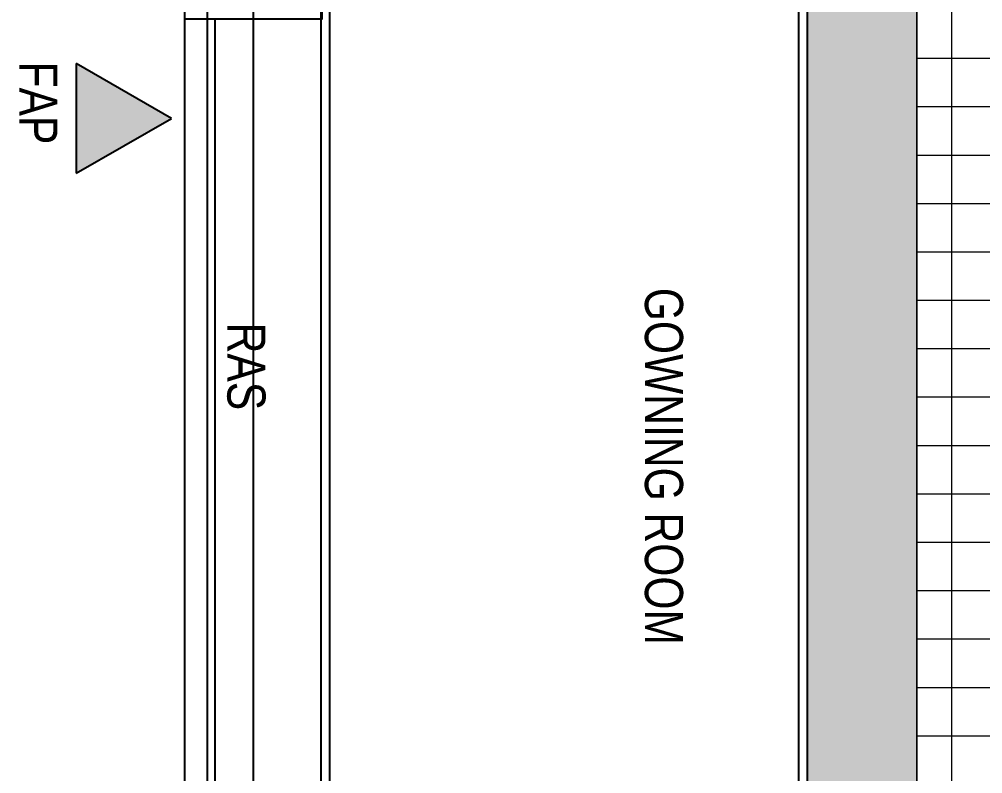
# Model space of a CAD drawing. Extents: x -14231 to 343475, y -171733 to 30720.
# Drawn here: x 220512 to 233148, y -106543 to -96643 of the extents above; entities that cross this region are included whole.
import ezdxf

# ---------------------------------------------------------------- set-up
doc = ezdxf.new("R2010")
doc.units = 0
doc.header["$LTSCALE"] = 8
doc.layers.get('0').update_dxf_attribs({"color": 1, "linetype": 'CONTINUOUS'})
doc.layers.add('000_CTCI_CSA', color=7, linetype='CONTINUOUS')
doc.layers.add('25% 高架沖孔地板', color=3, linetype='CONTINUOUS', lineweight=0)
doc.layers.add('盲板', color=1, linetype='CONTINUOUS', lineweight=0)
doc.styles.add('Arial', font='arial.ttf', dxfattribs={"width": 0.8, "height": 0.25})
doc.styles.add('Site Area', font='arial.ttf', dxfattribs={"width": 0.8})

msp = doc.modelspace()

# ---------------------------------------------------------------- hatches: boundary and pattern name
at = {"layer": '000_CTCI_CSA', "lineweight": 5, "true_color": 0x808080}
msp.add_hatch(color=8, dxfattribs=at).paths.add_polyline_path([(221257.2899, -98665.0343), (222507.2899, -97943.3464), (221257.2899, -97221.6586)])
at = {"layer": '25% 高架沖孔地板'}
h = msp.add_hatch(dxfattribs=at)
h.set_pattern_fill('SQUARE', color=256, scale=70)
h.set_pattern_definition([(0, (-4111.63, 0), (0, 222.25), [222.25, -222.25]), (90, (-4111.63, 0), (-222.25, 1e-14), [222.25, -222.25])])
h.paths.add_polyline_path([(232282.2899, -90193.3464), (230850.1146, -90194.0668), (230843.8429, -119943.4195), (232279.3961, -119943.2734)])
at = {"layer": '盲板'}
h = msp.add_hatch(dxfattribs=at)
h.set_pattern_fill('ANSI37', color=256, scale=200, angle=45)
h.set_pattern_definition([(90, (-4111.6, 0), (-635, 0), []), (180, (-4111.6, 0), (0, -635), [])])
h.paths.add_polyline_path([(234722.2899, -90193.3464), (232282.2899, -90193.3464), (232282.2899, -119943.3464), (234722.2899, -119943.3464)])

# ---------------------------------------------------------------- linework, layer by layer
at = {"layer": '000_CTCI_CSA', "color": 8, "true_color": 0x808080}
for p, q in [((223582.2899, -146907.4049), (223582.2899, -47898.2452)), ((222982.2899, -120043.3464), (222982.2899, -87243.3464)), ((221257.2899, -97221.6586), (221257.2899, -98665.0343)), ((222507.2899, -97943.3464), (221257.2899, -97221.6586)), ((222507.2899, -97943.3464), (221257.2899, -97221.6586)), ((221257.2899, -97221.6586), (221257.2899, -98665.0343)), ((221257.2899, -98665.0343), (222507.2899, -97943.3464)), ((221257.2899, -98665.0343), (222507.2899, -97943.3464))]:
    msp.add_line(p, q, dxfattribs=at)
at = {"layer": '000_CTCI_CSA'}
for p, q in [((230732.2899, -87478.6374), (230732.2899, -119943.3464)), ((230846.9989, -87478.6374), (230846.9989, -119943.3464)), ((224467.5809, -87593.3464), (224467.5809, -96743.3464)), ((224582.2899, -87593.3464), (224582.2899, -96743.3464)), ((224467.5809, -96743.3464), (224467.5809, -109343.3464)), ((224582.2899, -96743.3464), (224582.2899, -109343.3464))]:
    msp.add_line(p, q, dxfattribs=at)
at = {"layer": '000_CTCI_CSA', "lineweight": -3}
for p, q in [((222982.2899, -107443.3464), (222982.2899, -96643.3464)), ((223082.2899, -107443.3464), (223082.2899, -96643.3464))]:
    msp.add_line(p, q, dxfattribs=at)
at = {"layer": '000_CTCI_CSA', "color": 8, "true_color": 0x808080}
for points in [[(298882.2899, -57043.3464), (298882.2899, -134443.3464), (222682.2899, -134443.3464), (222682.2899, -57043.3464)], [(298582.2899, -57343.3464), (298582.2899, -134143.3464), (222982.2899, -134143.3464), (222982.2899, -57343.3464)], [(224482.2899, -94843.3464), (224482.2899, -96643.3464), (222682.2899, -96643.3464), (222682.2899, -94843.3464)]]:
    msp.add_lwpolyline(points, close=True, dxfattribs=at)
at = {"layer": '25% 高架沖孔地板'}
msp.add_lwpolyline([(230846.9989, -90193.9241), (232282.2899, -90193.3464), (232282.2899, -119943.0576), (230846.9989, -119943.6353)], close=True, dxfattribs=at)
at = {"layer": '盲板'}
msp.add_lwpolyline([(232282.2899, -90193.3464), (234722.2899, -90193.3464), (234722.2899, -119943.3464), (232282.2899, -119943.3464)], close=True, dxfattribs=at)

# ---------------------------------------------------------------- texts
at = {"color": 252, "style": 'Site Area', "width": 0.8}
for s, p in [('GOWNING ROOM ', (228717.389, -100167.0079)), ('RAS', (223240.8165, -100624.3409))]:
    msp.add_text(s, height=500, rotation=270, dxfattribs=at).set_placement(p)
at = {"layer": '000_CTCI_CSA', "color": 8, "true_color": 0x808080, "style": 'Arial', "width": 0.8}
msp.add_text('FAP', height=500, rotation=270, dxfattribs=at).set_placement((220511.849, -97198.5775))

doc.saveas('drawing.dxf')
